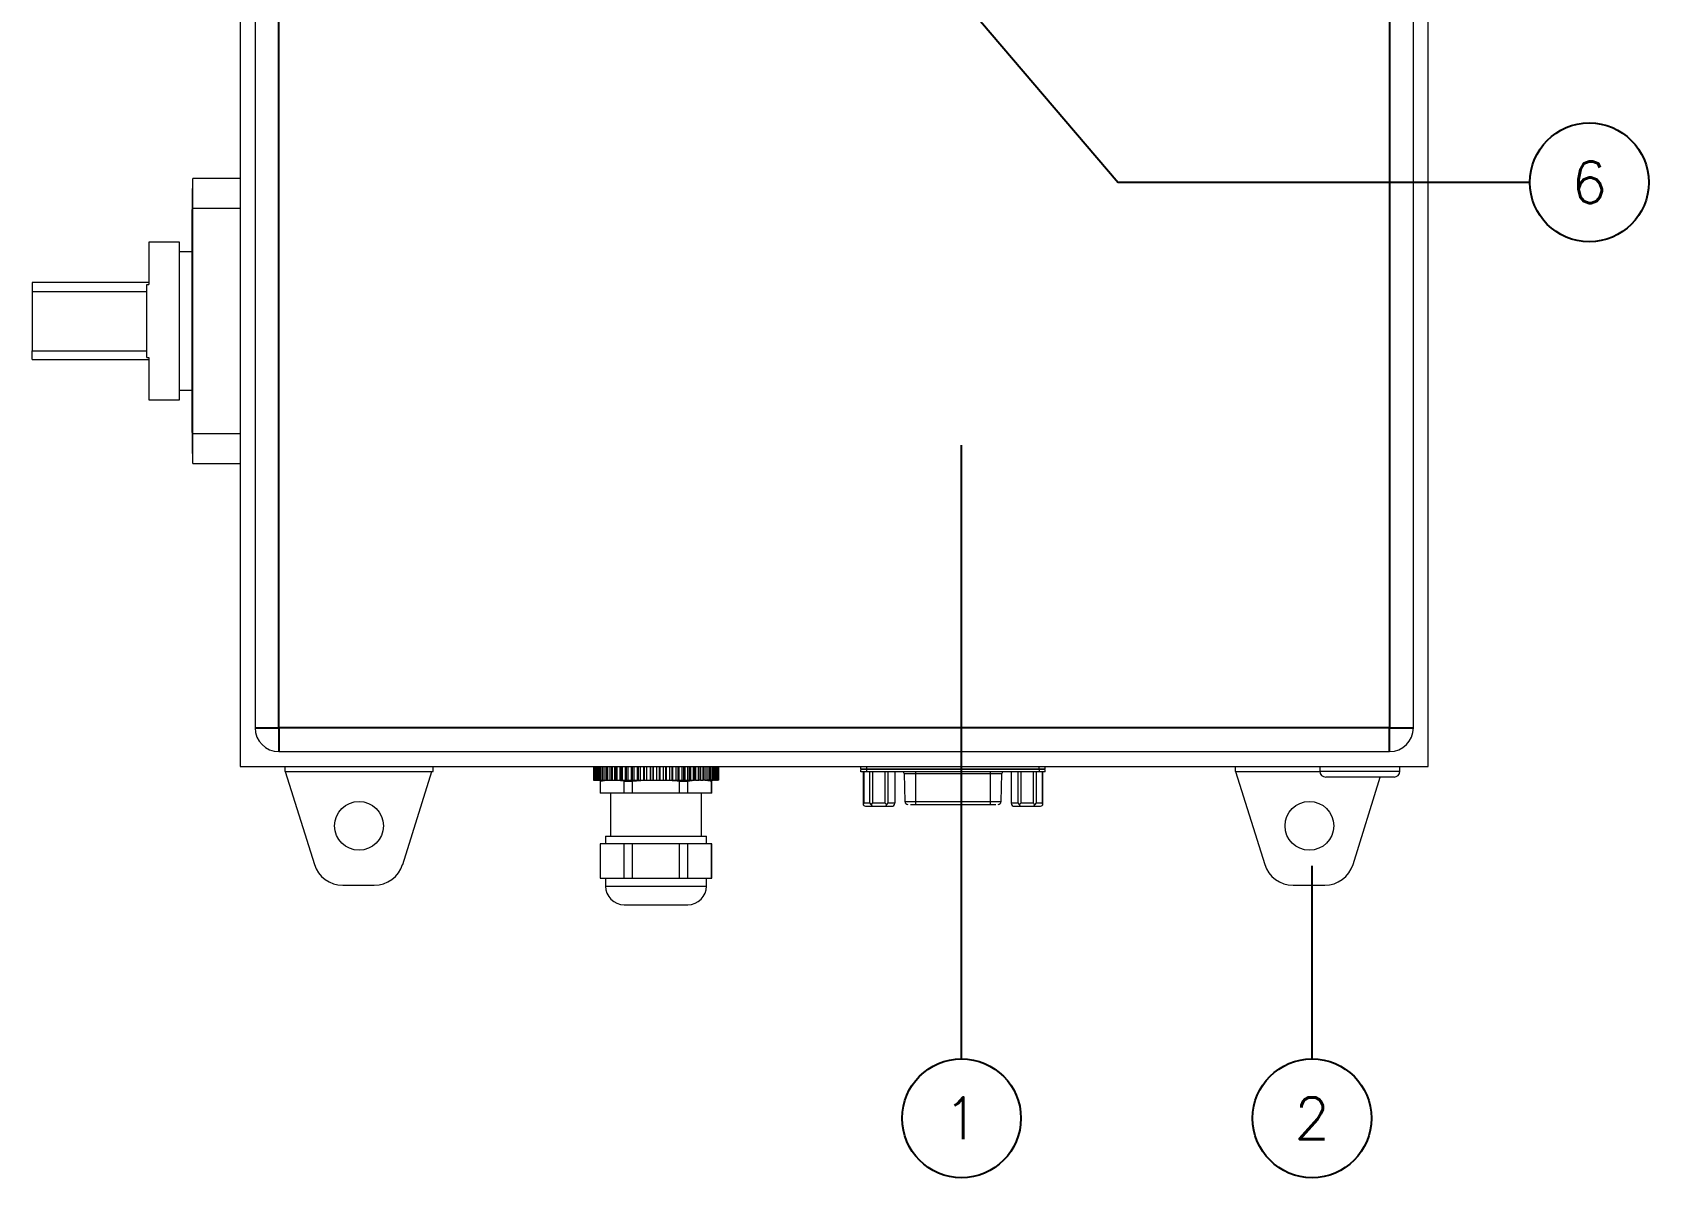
# Model space of a CAD drawing. Extents: x 4137 to 28680, y 2446 to 6814.
# Drawn here: x 24392.4 to 24735.3, y 5389.7 to 5632.7 of the extents above; entities that cross this region are included whole.
import ezdxf
from ezdxf.enums import TextEntityAlignment as Align

# ---------------------------------------------------------------- set-up
doc = ezdxf.new("R2010")
doc.units = 0
doc.header["$LTSCALE"] = 0.5
doc.layers.get('0').update_dxf_attribs({"linetype": 'CONTINUOUS'})
doc.layers.add('DIM', color=5, linetype='CONTINUOUS')
doc.layers.add('VOL', color=2, linetype='CONTINUOUS')
doc.styles.get("Standard").update_dxf_attribs({"font": 'simplex.shx'})

msp = doc.modelspace()

# ---------------------------------------------------------------- linework, layer by layer
at = {"color": 7, "linetype": 'Continuous', "lineweight": 15}
for p, q in [((24436.54, 5854.95), (24436.54, 5476.95)), ((24436.54, 5854.95), (24436.54, 5476.95)), ((24688.54, 5476.95), (24688.54, 5854.95)), ((24688.54, 5476.95), (24688.54, 5854.95)), ((24439.69, 5846.76), (24439.69, 5485.14)), ((24439.69, 5846.76), (24439.69, 5485.14)), ((24685.39, 5485.14), (24685.39, 5846.76)), ((24685.39, 5485.14), (24685.39, 5846.76)), ((24426.46, 5599.55), (24426.33, 5599.55)), ((24426.33, 5599.55), (24426.33, 5595.14)), ((24426.46, 5599.55), (24426.33, 5599.55)), ((24426.33, 5599.55), (24426.33, 5595.14)), ((24436.54, 5601.69), (24426.46, 5601.69)), ((24426.46, 5595.39), (24426.46, 5601.69)), ((24436.54, 5601.69), (24426.46, 5601.69)), ((24426.46, 5595.39), (24426.46, 5601.69)), ((24426.33, 5547.77), (24426.33, 5595.14)), ((24426.33, 5547.77), (24426.33, 5595.14)), ((24426.46, 5595.39), (24436.54, 5595.39)), ((24426.46, 5547.51), (24426.46, 5595.39)), ((24426.46, 5595.39), (24436.54, 5595.39)), ((24426.46, 5547.51), (24426.46, 5595.39)), ((24423.69, 5588.21), (24417.14, 5588.21)), ((24417.14, 5588.21), (24417.14, 5579.17)), ((24423.69, 5588.21), (24417.14, 5588.21)), ((24417.14, 5588.21), (24417.14, 5579.17)), ((24423.69, 5554.7), (24423.69, 5588.21)), ((24423.69, 5554.7), (24423.69, 5588.21)), ((24426.33, 5586.13), (24423.69, 5586.13)), ((24426.33, 5586.13), (24423.69, 5586.13)), ((24417.14, 5579.61), (24392.44, 5579.61)), ((24392.44, 5579.61), (24392.44, 5577.75)), ((24417.14, 5579.61), (24392.44, 5579.61)), ((24392.44, 5579.61), (24392.44, 5577.75)), ((24416.76, 5579.17), (24417.14, 5579.17)), ((24416.76, 5577.75), (24416.76, 5579.17)), ((24416.76, 5579.17), (24417.14, 5579.17)), ((24416.76, 5577.75), (24416.76, 5579.17)), ((24392.44, 5577.75), (24392.44, 5565.16)), ((24392.44, 5577.75), (24416.76, 5577.75)), ((24392.44, 5577.75), (24392.44, 5565.16)), ((24392.44, 5577.75), (24416.76, 5577.75)), ((24416.76, 5565.16), (24416.76, 5577.75)), ((24416.76, 5565.16), (24416.76, 5577.75)), ((24392.44, 5565.16), (24416.76, 5565.16)), ((24392.44, 5563.3), (24392.44, 5565.16)), ((24392.44, 5565.16), (24416.76, 5565.16)), ((24392.44, 5563.3), (24392.44, 5565.16)), ((24416.76, 5563.74), (24416.76, 5565.16)), ((24416.76, 5563.74), (24416.76, 5565.16)), ((24392.44, 5563.3), (24417.14, 5563.3)), ((24392.44, 5563.3), (24417.14, 5563.3)), ((24416.76, 5563.74), (24417.14, 5563.74)), ((24416.76, 5563.74), (24417.14, 5563.74)), ((24417.14, 5563.74), (24417.14, 5554.7)), ((24417.14, 5563.74), (24417.14, 5554.7)), ((24417.14, 5554.7), (24423.69, 5554.7)), ((24417.14, 5554.7), (24423.69, 5554.7)), ((24423.69, 5556.78), (24426.33, 5556.78)), ((24423.69, 5556.78), (24426.33, 5556.78)), ((24426.33, 5547.77), (24426.33, 5543.36)), ((24426.33, 5547.77), (24426.33, 5543.36)), ((24436.54, 5547.51), (24426.46, 5547.51)), ((24426.46, 5541.21), (24426.46, 5547.51)), ((24436.54, 5547.51), (24426.46, 5547.51)), ((24426.46, 5541.21), (24426.46, 5547.51)), ((24426.33, 5543.36), (24426.46, 5543.36)), ((24426.33, 5543.36), (24426.46, 5543.36)), ((24426.46, 5541.21), (24436.54, 5541.21)), ((24426.46, 5541.21), (24436.54, 5541.21)), ((24444.73, 5480.1), (24680.35, 5480.1)), ((24444.73, 5480.1), (24680.35, 5480.1)), ((24436.54, 5476.95), (24688.54, 5476.95)), ((24436.54, 5476.95), (24688.54, 5476.95)), ((24445.99, 5476.95), (24445.99, 5475.91)), ((24445.99, 5476.95), (24445.99, 5475.91)), ((24445.99, 5475.91), (24446.1, 5475.91)), ((24445.99, 5475.91), (24446.1, 5475.91)), ((24446.1, 5475.91), (24477.16, 5475.91)), ((24446.1, 5475.91), (24452.27, 5456.18)), ((24446.1, 5475.91), (24477.16, 5475.91)), ((24446.1, 5475.91), (24452.27, 5456.18)), ((24471, 5456.18), (24477.16, 5475.91)), ((24471, 5456.18), (24477.16, 5475.91)), ((24477.16, 5475.91), (24477.49, 5475.91)), ((24477.16, 5475.91), (24477.49, 5475.91)), ((24477.49, 5475.91), (24477.49, 5476.95)), ((24477.49, 5475.91), (24477.49, 5476.95)), ((24511.49, 5476.95), (24511.49, 5474.07)), ((24511.49, 5476.95), (24511.49, 5474.07)), ((24511.5, 5476.95), (24511.5, 5474.07)), ((24511.5, 5476.95), (24511.5, 5474.07)), ((24511.59, 5474.07), (24511.59, 5476.95)), ((24511.59, 5474.07), (24511.59, 5476.95)), ((24511.65, 5476.95), (24511.65, 5474.07)), ((24511.65, 5476.95), (24511.65, 5474.07)), ((24511.83, 5474.07), (24511.83, 5476.95)), ((24511.83, 5474.07), (24511.83, 5476.95)), ((24511.95, 5476.95), (24511.95, 5474.07)), ((24511.95, 5476.95), (24511.95, 5474.07)), ((24512.21, 5474.07), (24512.21, 5476.95)), ((24512.21, 5474.07), (24512.21, 5476.95)), ((24512.39, 5476.95), (24512.39, 5474.07)), ((24512.39, 5476.95), (24512.39, 5474.07)), ((24512.72, 5474.07), (24512.72, 5476.95)), ((24512.72, 5474.07), (24512.72, 5476.95)), ((24512.96, 5476.95), (24512.96, 5474.07)), ((24512.96, 5476.95), (24512.96, 5474.07)), ((24513.37, 5474.07), (24513.37, 5476.95)), ((24513.37, 5474.07), (24513.37, 5476.95)), ((24513.65, 5476.95), (24513.65, 5474.07)), ((24513.65, 5476.95), (24513.65, 5474.07)), ((24513.66, 5476.95), (24513.66, 5474.07)), ((24513.66, 5476.95), (24513.66, 5474.07)), ((24514.14, 5474.07), (24514.14, 5476.95)), ((24514.14, 5474.07), (24514.14, 5476.95)), ((24514.4, 5476.95), (24514.4, 5474.07)), ((24514.4, 5476.95), (24514.4, 5474.07)), ((24514.48, 5476.95), (24514.48, 5474.07)), ((24514.48, 5476.95), (24514.48, 5474.07)), ((24515.03, 5474.07), (24515.03, 5476.95)), ((24515.03, 5474.07), (24515.03, 5476.95)), ((24515.27, 5476.95), (24515.27, 5474.07)), ((24515.27, 5476.95), (24515.27, 5474.07)), ((24515.42, 5476.95), (24515.42, 5474.07)), ((24515.42, 5476.95), (24515.42, 5474.07)), ((24516.02, 5474.07), (24516.02, 5476.95)), ((24516.02, 5474.07), (24516.02, 5476.95)), ((24516.24, 5476.95), (24516.24, 5474.07)), ((24516.24, 5476.95), (24516.24, 5474.07)), ((24516.46, 5476.95), (24516.46, 5474.07)), ((24516.46, 5476.95), (24516.46, 5474.07)), ((24517.11, 5474.07), (24517.11, 5476.95)), ((24517.11, 5474.07), (24517.11, 5476.95)), ((24517.3, 5476.95), (24517.3, 5474.07)), ((24517.3, 5476.95), (24517.3, 5474.07)), ((24517.58, 5476.95), (24517.58, 5474.07)), ((24517.58, 5476.95), (24517.58, 5474.07)), ((24518.29, 5474.07), (24518.29, 5476.95)), ((24518.29, 5474.07), (24518.29, 5476.95)), ((24518.44, 5476.95), (24518.44, 5474.07)), ((24518.44, 5476.95), (24518.44, 5474.07)), ((24518.79, 5476.95), (24518.79, 5474.07)), ((24518.79, 5476.95), (24518.79, 5474.07)), ((24519.53, 5474.07), (24519.53, 5476.95)), ((24519.53, 5474.07), (24519.53, 5476.95)), ((24519.66, 5476.95), (24519.66, 5474.07)), ((24519.66, 5476.95), (24519.66, 5474.07)), ((24520.06, 5476.95), (24520.06, 5474.07)), ((24520.06, 5476.95), (24520.06, 5474.07)), ((24520.83, 5474.07), (24520.83, 5476.95)), ((24520.83, 5474.07), (24520.83, 5476.95)), ((24520.93, 5476.95), (24520.93, 5474.07)), ((24520.93, 5476.95), (24520.93, 5474.07)), ((24521.39, 5476.95), (24521.39, 5474.07)), ((24521.39, 5476.95), (24521.39, 5474.07)), ((24522.17, 5474.07), (24522.17, 5476.95)), ((24522.17, 5474.07), (24522.17, 5476.95)), ((24522.24, 5476.95), (24522.24, 5474.07)), ((24522.24, 5476.95), (24522.24, 5474.07)), ((24522.75, 5476.95), (24522.75, 5474.07)), ((24522.75, 5476.95), (24522.75, 5474.07)), ((24523.55, 5474.07), (24523.55, 5476.95)), ((24523.55, 5474.07), (24523.55, 5476.95)), ((24523.58, 5476.95), (24523.58, 5474.07)), ((24523.58, 5476.95), (24523.58, 5474.07)), ((24524.12, 5474.07), (24524.12, 5476.95)), ((24524.12, 5474.07), (24524.12, 5476.95)), ((24524.13, 5476.95), (24524.13, 5474.07)), ((24524.13, 5476.95), (24524.13, 5474.07)), ((24524.93, 5474.07), (24524.93, 5476.95)), ((24524.93, 5474.07), (24524.93, 5476.95)), ((24525.47, 5474.07), (24525.47, 5476.95)), ((24525.47, 5474.07), (24525.47, 5476.95)), ((24525.52, 5476.95), (24525.52, 5474.07)), ((24525.52, 5476.95), (24525.52, 5474.07)), ((24526.31, 5474.07), (24526.31, 5476.95)), ((24526.31, 5474.07), (24526.31, 5476.95)), ((24526.82, 5474.07), (24526.82, 5476.95)), ((24526.82, 5474.07), (24526.82, 5476.95)), ((24526.9, 5476.95), (24526.9, 5474.07)), ((24526.9, 5476.95), (24526.9, 5474.07)), ((24527.68, 5474.07), (24527.68, 5476.95)), ((24527.68, 5474.07), (24527.68, 5476.95)), ((24528.14, 5474.07), (24528.14, 5476.95)), ((24528.14, 5474.07), (24528.14, 5476.95)), ((24528.25, 5476.95), (24528.25, 5474.07)), ((24528.25, 5476.95), (24528.25, 5474.07)), ((24529.01, 5474.07), (24529.01, 5476.95)), ((24529.01, 5474.07), (24529.01, 5476.95)), ((24529.42, 5474.07), (24529.42, 5476.95)), ((24529.42, 5474.07), (24529.42, 5476.95)), ((24529.57, 5476.95), (24529.57, 5474.07)), ((24529.57, 5476.95), (24529.57, 5474.07)), ((24530.3, 5474.07), (24530.3, 5476.95)), ((24530.3, 5474.07), (24530.3, 5476.95)), ((24530.65, 5474.07), (24530.65, 5476.95)), ((24530.65, 5474.07), (24530.65, 5476.95)), ((24530.83, 5476.95), (24530.83, 5474.07)), ((24530.83, 5476.95), (24530.83, 5474.07)), ((24531.52, 5474.07), (24531.52, 5476.95)), ((24531.52, 5474.07), (24531.52, 5476.95)), ((24531.82, 5474.07), (24531.82, 5476.95)), ((24531.82, 5474.07), (24531.82, 5476.95)), ((24532.03, 5476.95), (24532.03, 5474.07)), ((24532.03, 5476.95), (24532.03, 5474.07)), ((24532.68, 5474.07), (24532.68, 5476.95)), ((24532.68, 5474.07), (24532.68, 5476.95)), ((24532.91, 5474.07), (24532.91, 5476.95)), ((24532.91, 5474.07), (24532.91, 5476.95)), ((24533.15, 5476.95), (24533.15, 5474.07)), ((24533.15, 5476.95), (24533.15, 5474.07)), ((24533.74, 5474.07), (24533.74, 5476.95)), ((24533.74, 5474.07), (24533.74, 5476.95)), ((24533.91, 5474.07), (24533.91, 5476.95)), ((24533.91, 5474.07), (24533.91, 5476.95)), ((24534.18, 5476.95), (24534.18, 5474.07)), ((24534.18, 5476.95), (24534.18, 5474.07)), ((24534.71, 5474.07), (24534.71, 5476.95)), ((24534.71, 5474.07), (24534.71, 5476.95)), ((24534.81, 5474.07), (24534.81, 5476.95)), ((24534.81, 5474.07), (24534.81, 5476.95)), ((24535.1, 5476.95), (24535.1, 5474.07)), ((24535.1, 5476.95), (24535.1, 5474.07)), ((24535.56, 5474.07), (24535.56, 5476.95)), ((24535.56, 5474.07), (24535.56, 5476.95)), ((24535.6, 5474.07), (24535.6, 5476.95)), ((24535.6, 5474.07), (24535.6, 5476.95)), ((24535.91, 5476.95), (24535.91, 5474.07)), ((24535.91, 5476.95), (24535.91, 5474.07)), ((24536.3, 5474.07), (24536.3, 5476.95)), ((24536.3, 5474.07), (24536.3, 5476.95)), ((24536.6, 5476.95), (24536.6, 5474.07)), ((24536.6, 5476.95), (24536.6, 5474.07)), ((24536.91, 5474.07), (24536.91, 5476.95)), ((24536.91, 5474.07), (24536.91, 5476.95)), ((24537.15, 5476.95), (24537.15, 5474.07)), ((24537.15, 5476.95), (24537.15, 5474.07)), ((24537.39, 5474.07), (24537.39, 5476.95)), ((24537.39, 5474.07), (24537.39, 5476.95)), ((24537.57, 5476.95), (24537.57, 5474.07)), ((24537.57, 5476.95), (24537.57, 5474.07)), ((24537.73, 5474.07), (24537.73, 5476.95)), ((24537.73, 5474.07), (24537.73, 5476.95)), ((24537.85, 5476.95), (24537.85, 5474.07)), ((24537.85, 5476.95), (24537.85, 5474.07)), ((24537.93, 5474.07), (24537.93, 5476.95)), ((24537.93, 5474.07), (24537.93, 5476.95)), ((24537.99, 5476.95), (24537.99, 5474.07)), ((24537.99, 5476.95), (24537.99, 5474.07)), ((24568.21, 5476.45), (24568.21, 5476.95)), ((24568.21, 5476.45), (24568.21, 5476.95)), ((24568.21, 5476.45), (24569.47, 5476.45)), ((24568.21, 5476.45), (24569.47, 5476.45)), ((24568.21, 5475.82), (24568.21, 5476.32)), ((24569.47, 5476.32), (24568.21, 5476.32)), ((24568.21, 5475.82), (24568.21, 5476.32)), ((24569.47, 5476.32), (24568.21, 5476.32)), ((24569.47, 5475.82), (24568.21, 5475.82)), ((24569.47, 5475.82), (24568.21, 5475.82)), ((24568.71, 5475.82), (24568.71, 5468.83)), ((24568.71, 5475.82), (24568.71, 5468.83)), ((24568.79, 5475.82), (24568.79, 5469.14)), ((24568.79, 5475.82), (24568.79, 5469.14)), ((24569.47, 5476.45), (24569.47, 5476.95)), ((24569.47, 5476.45), (24569.47, 5476.95)), ((24569.47, 5476.45), (24606.01, 5476.45)), ((24569.47, 5476.45), (24606.01, 5476.45)), ((24569.47, 5475.82), (24569.47, 5476.32)), ((24606.01, 5476.32), (24569.47, 5476.32)), ((24569.47, 5475.82), (24569.47, 5476.32)), ((24606.01, 5476.32), (24569.47, 5476.32)), ((24606.01, 5475.82), (24569.47, 5475.82)), ((24606.01, 5475.82), (24569.47, 5475.82)), ((24570.1, 5476.45), (24570.1, 5476.32)), ((24570.1, 5476.45), (24570.1, 5476.32)), ((24570.13, 5469.14), (24570.13, 5475.82)), ((24570.13, 5469.14), (24570.13, 5475.82)), ((24570.67, 5475.82), (24570.67, 5469.14)), ((24570.67, 5475.82), (24570.67, 5469.14)), ((24573.35, 5469.14), (24573.35, 5475.82)), ((24573.35, 5469.14), (24573.35, 5475.82)), ((24573.88, 5476.32), (24573.88, 5476.45)), ((24573.88, 5476.32), (24573.88, 5476.45)), ((24573.9, 5475.82), (24573.9, 5469.14)), ((24573.9, 5475.82), (24573.9, 5469.14)), ((24575.41, 5475.82), (24575.41, 5469.14)), ((24575.41, 5475.82), (24575.41, 5469.14)), ((24578.38, 5476.45), (24578.38, 5476.32)), ((24578.38, 5476.45), (24578.38, 5476.32)), ((24579.89, 5475.45), (24579.89, 5475.82)), ((24579.89, 5475.45), (24579.89, 5475.82)), ((24595.59, 5475.82), (24595.59, 5475.45)), ((24595.59, 5475.82), (24595.59, 5475.45)), ((24597.1, 5476.32), (24597.1, 5476.45)), ((24597.1, 5476.32), (24597.1, 5476.45)), ((24600.06, 5475.82), (24600.06, 5469.14)), ((24600.06, 5475.82), (24600.06, 5469.14)), ((24601.58, 5469.14), (24601.58, 5475.82)), ((24601.58, 5469.14), (24601.58, 5475.82)), ((24601.6, 5476.45), (24601.6, 5476.32)), ((24601.6, 5476.45), (24601.6, 5476.32)), ((24602.13, 5475.82), (24602.13, 5469.14)), ((24602.13, 5475.82), (24602.13, 5469.14)), ((24604.8, 5469.14), (24604.8, 5475.82)), ((24604.8, 5469.14), (24604.8, 5475.82)), ((24605.35, 5475.82), (24605.35, 5469.14)), ((24605.35, 5475.82), (24605.35, 5469.14)), ((24605.38, 5476.32), (24605.38, 5476.45)), ((24605.38, 5476.32), (24605.38, 5476.45)), ((24606.01, 5476.45), (24606.01, 5476.95)), ((24606.01, 5476.45), (24606.01, 5476.95)), ((24606.01, 5476.45), (24607.27, 5476.45)), ((24606.01, 5476.45), (24607.27, 5476.45)), ((24606.01, 5476.32), (24606.01, 5475.82)), ((24607.27, 5476.32), (24606.01, 5476.32)), ((24606.01, 5476.32), (24606.01, 5475.82)), ((24607.27, 5476.32), (24606.01, 5476.32)), ((24607.27, 5475.82), (24606.01, 5475.82)), ((24607.27, 5475.82), (24606.01, 5475.82)), ((24606.69, 5469.14), (24606.69, 5475.82)), ((24606.69, 5469.14), (24606.69, 5475.82)), ((24606.77, 5468.83), (24606.77, 5475.82)), ((24606.77, 5468.83), (24606.77, 5475.82)), ((24607.27, 5476.45), (24607.27, 5476.95)), ((24607.27, 5476.45), (24607.27, 5476.95)), ((24607.27, 5475.82), (24607.27, 5476.32)), ((24607.27, 5475.82), (24607.27, 5476.32)), ((24647.59, 5476.95), (24647.59, 5475.91)), ((24647.59, 5476.95), (24647.59, 5475.91)), ((24647.59, 5475.91), (24647.7, 5475.91)), ((24647.59, 5475.91), (24647.7, 5475.91)), ((24647.7, 5475.91), (24665.55, 5475.91)), ((24647.7, 5475.91), (24653.87, 5456.18)), ((24647.7, 5475.91), (24665.55, 5475.91)), ((24647.7, 5475.91), (24653.87, 5456.18)), ((24665.54, 5476.95), (24665.54, 5475.95)), ((24665.54, 5476.95), (24665.54, 5475.95)), ((24682.55, 5475.95), (24682.55, 5476.95)), ((24682.55, 5475.95), (24682.55, 5476.95)), ((24511.49, 5474.07), (24511.5, 5474.07)), ((24511.49, 5474.07), (24511.5, 5474.07)), ((24511.5, 5474.07), (24511.59, 5474.07)), ((24511.5, 5474.07), (24511.59, 5474.07)), ((24511.59, 5474.07), (24511.65, 5474.07)), ((24511.59, 5474.07), (24511.65, 5474.07)), ((24511.65, 5474.07), (24511.83, 5474.07)), ((24511.65, 5474.07), (24511.83, 5474.07)), ((24511.83, 5474.07), (24511.95, 5474.07)), ((24511.83, 5474.07), (24511.95, 5474.07)), ((24511.95, 5474.07), (24512.21, 5474.07)), ((24511.95, 5474.07), (24512.21, 5474.07)), ((24512.21, 5474.07), (24512.39, 5474.07)), ((24512.21, 5474.07), (24512.39, 5474.07)), ((24512.39, 5474.07), (24512.72, 5474.07)), ((24512.39, 5474.07), (24512.72, 5474.07)), ((24512.72, 5474.07), (24512.96, 5474.07)), ((24512.72, 5474.07), (24512.96, 5474.07)), ((24513.77, 5474.07), (24512.92, 5473.85)), ((24513.77, 5474.07), (24512.92, 5473.85)), ((24512.92, 5473.85), (24512.92, 5471.28)), ((24512.92, 5473.85), (24512.97, 5473.85)), ((24512.92, 5473.85), (24512.92, 5471.28)), ((24512.92, 5473.85), (24512.97, 5473.85)), ((24512.96, 5474.07), (24513.37, 5474.07)), ((24512.96, 5474.07), (24513.37, 5474.07)), ((24512.97, 5473.85), (24514.27, 5474.07)), ((24512.97, 5473.85), (24514.27, 5474.07)), ((24512.97, 5471.28), (24512.97, 5473.85)), ((24512.97, 5471.28), (24512.97, 5473.85)), ((24513.37, 5474.07), (24513.65, 5474.07)), ((24513.37, 5474.07), (24513.65, 5474.07)), ((24513.66, 5474.07), (24514.14, 5474.07)), ((24513.66, 5474.07), (24514.14, 5474.07)), ((24514.14, 5474.07), (24514.4, 5474.07)), ((24514.14, 5474.07), (24514.4, 5474.07)), ((24514.48, 5474.07), (24515.03, 5474.07)), ((24514.48, 5474.07), (24515.03, 5474.07)), ((24515.03, 5474.07), (24515.27, 5474.07)), ((24515.03, 5474.07), (24515.27, 5474.07)), ((24515.27, 5474.07), (24515.42, 5474.07)), ((24515.27, 5474.07), (24515.42, 5474.07)), ((24515.42, 5474.07), (24516.02, 5474.07)), ((24515.42, 5474.07), (24516.02, 5474.07)), ((24516.02, 5474.07), (24516.24, 5474.07)), ((24516.02, 5474.07), (24516.24, 5474.07)), ((24516.24, 5474.07), (24516.46, 5474.07)), ((24516.24, 5474.07), (24516.46, 5474.07)), ((24516.46, 5474.07), (24517.11, 5474.07)), ((24516.46, 5474.07), (24517.11, 5474.07)), ((24517.11, 5474.07), (24517.3, 5474.07)), ((24517.11, 5474.07), (24517.3, 5474.07)), ((24517.3, 5474.07), (24517.58, 5474.07)), ((24517.3, 5474.07), (24517.58, 5474.07)), ((24517.58, 5474.07), (24518.29, 5474.07)), ((24517.58, 5474.07), (24518.29, 5474.07)), ((24517.96, 5473.85), (24519.75, 5473.85)), ((24517.96, 5471.28), (24517.96, 5473.85)), ((24517.96, 5473.85), (24519.75, 5473.85)), ((24517.96, 5471.28), (24517.96, 5473.85)), ((24518.29, 5474.07), (24518.44, 5474.07)), ((24518.29, 5474.07), (24518.44, 5474.07)), ((24518.44, 5474.07), (24518.93, 5474.07)), ((24518.44, 5474.07), (24518.93, 5474.07)), ((24518.79, 5474.07), (24519.53, 5474.07)), ((24518.79, 5474.07), (24519.53, 5474.07)), ((24519.53, 5474.07), (24519.66, 5474.07)), ((24519.53, 5474.07), (24519.66, 5474.07)), ((24519.66, 5474.07), (24520.17, 5474.07)), ((24519.66, 5474.07), (24520.17, 5474.07)), ((24519.75, 5473.85), (24522.36, 5474.07)), ((24519.75, 5473.85), (24522.36, 5474.07)), ((24519.75, 5471.28), (24519.75, 5473.85)), ((24519.75, 5471.28), (24519.75, 5473.85)), ((24520.06, 5474.07), (24520.83, 5474.07)), ((24520.06, 5474.07), (24520.83, 5474.07)), ((24520.83, 5474.07), (24520.93, 5474.07)), ((24520.83, 5474.07), (24520.93, 5474.07)), ((24520.93, 5474.07), (24521.45, 5474.07)), ((24520.93, 5474.07), (24521.45, 5474.07)), ((24521.39, 5474.07), (24522.17, 5474.07)), ((24521.39, 5474.07), (24522.17, 5474.07)), ((24522.17, 5474.07), (24522.24, 5474.07)), ((24522.17, 5474.07), (24522.24, 5474.07)), ((24522.24, 5474.07), (24522.78, 5474.07)), ((24522.24, 5474.07), (24522.78, 5474.07)), ((24522.75, 5474.07), (24523.55, 5474.07)), ((24522.75, 5474.07), (24523.55, 5474.07)), ((24523.55, 5474.07), (24523.58, 5474.07)), ((24523.55, 5474.07), (24523.58, 5474.07)), ((24523.58, 5474.07), (24524.12, 5474.07)), ((24523.58, 5474.07), (24524.12, 5474.07)), ((24524.13, 5474.07), (24524.12, 5474.07)), ((24524.13, 5474.07), (24524.12, 5474.07)), ((24524.13, 5474.07), (24524.93, 5474.07)), ((24524.13, 5474.07), (24524.93, 5474.07)), ((24524.93, 5474.07), (24525.47, 5474.07)), ((24524.93, 5474.07), (24525.47, 5474.07)), ((24525.52, 5474.07), (24525.47, 5474.07)), ((24525.52, 5474.07), (24525.47, 5474.07)), ((24525.52, 5474.07), (24526.31, 5474.07)), ((24525.52, 5474.07), (24526.31, 5474.07)), ((24526.28, 5474.07), (24526.82, 5474.07)), ((24526.28, 5474.07), (24526.82, 5474.07)), ((24526.9, 5474.07), (24526.82, 5474.07)), ((24526.9, 5474.07), (24526.82, 5474.07)), ((24526.9, 5474.07), (24527.68, 5474.07)), ((24526.9, 5474.07), (24527.68, 5474.07)), ((24527.61, 5474.07), (24528.14, 5474.07)), ((24527.61, 5474.07), (24528.14, 5474.07)), ((24528.25, 5474.07), (24528.14, 5474.07)), ((24528.25, 5474.07), (24528.14, 5474.07)), ((24528.25, 5474.07), (24529.01, 5474.07)), ((24528.25, 5474.07), (24529.01, 5474.07)), ((24528.91, 5474.07), (24529.42, 5474.07)), ((24528.91, 5474.07), (24529.42, 5474.07)), ((24529.57, 5474.07), (24529.42, 5474.07)), ((24529.57, 5474.07), (24529.42, 5474.07)), ((24529.57, 5474.07), (24530.3, 5474.07)), ((24529.57, 5474.07), (24530.3, 5474.07)), ((24529.73, 5471.28), (24529.73, 5473.85)), ((24529.73, 5473.85), (24531.52, 5473.85)), ((24529.73, 5471.28), (24529.73, 5473.85)), ((24529.73, 5473.85), (24531.52, 5473.85)), ((24530.16, 5474.07), (24530.65, 5474.07)), ((24530.16, 5474.07), (24530.65, 5474.07)), ((24530.83, 5474.07), (24530.65, 5474.07)), ((24530.83, 5474.07), (24530.65, 5474.07)), ((24530.83, 5474.07), (24531.52, 5474.07)), ((24530.83, 5474.07), (24531.52, 5474.07)), ((24531.36, 5474.07), (24531.82, 5474.07)), ((24531.36, 5474.07), (24531.82, 5474.07)), ((24531.52, 5473.85), (24532.82, 5474.07)), ((24531.52, 5473.85), (24532.82, 5474.07)), ((24531.52, 5471.28), (24531.52, 5473.85)), ((24531.52, 5471.28), (24531.52, 5473.85)), ((24532.03, 5474.07), (24531.82, 5474.07)), ((24532.03, 5474.07), (24531.82, 5474.07)), ((24532.03, 5474.07), (24532.68, 5474.07)), ((24532.03, 5474.07), (24532.68, 5474.07)), ((24532.68, 5474.07), (24532.91, 5474.07)), ((24532.68, 5474.07), (24532.91, 5474.07)), ((24533.15, 5474.07), (24532.91, 5474.07)), ((24533.15, 5474.07), (24532.91, 5474.07)), ((24533.15, 5474.07), (24533.74, 5474.07)), ((24533.15, 5474.07), (24533.74, 5474.07)), ((24533.74, 5474.07), (24533.91, 5474.07)), ((24533.74, 5474.07), (24533.91, 5474.07)), ((24534.18, 5474.07), (24533.91, 5474.07)), ((24534.18, 5474.07), (24533.91, 5474.07)), ((24534.18, 5474.07), (24534.71, 5474.07)), ((24534.18, 5474.07), (24534.71, 5474.07)), ((24535.1, 5474.07), (24534.81, 5474.07)), ((24535.1, 5474.07), (24534.81, 5474.07)), ((24535.1, 5474.07), (24535.56, 5474.07)), ((24535.1, 5474.07), (24535.56, 5474.07)), ((24535.91, 5474.07), (24535.6, 5474.07)), ((24535.91, 5474.07), (24535.6, 5474.07)), ((24536.55, 5473.85), (24535.71, 5474.07)), ((24536.55, 5473.85), (24535.71, 5474.07)), ((24535.91, 5474.07), (24536.3, 5474.07)), ((24535.91, 5474.07), (24536.3, 5474.07)), ((24536.6, 5474.07), (24536.3, 5474.07)), ((24536.6, 5474.07), (24536.3, 5474.07)), ((24536.51, 5471.28), (24536.51, 5473.85)), ((24536.51, 5473.85), (24536.55, 5473.85)), ((24536.51, 5471.28), (24536.51, 5473.85)), ((24536.51, 5473.85), (24536.55, 5473.85)), ((24536.55, 5471.28), (24536.55, 5473.85)), ((24536.55, 5471.28), (24536.55, 5473.85)), ((24536.6, 5474.07), (24536.91, 5474.07)), ((24536.6, 5474.07), (24536.91, 5474.07)), ((24537.15, 5474.07), (24536.91, 5474.07)), ((24537.15, 5474.07), (24536.91, 5474.07)), ((24537.15, 5474.07), (24537.39, 5474.07)), ((24537.15, 5474.07), (24537.39, 5474.07)), ((24537.57, 5474.07), (24537.39, 5474.07)), ((24537.57, 5474.07), (24537.39, 5474.07)), ((24537.57, 5474.07), (24537.73, 5474.07)), ((24537.57, 5474.07), (24537.73, 5474.07)), ((24537.85, 5474.07), (24537.73, 5474.07)), ((24537.85, 5474.07), (24537.73, 5474.07)), ((24537.85, 5474.07), (24537.93, 5474.07)), ((24537.85, 5474.07), (24537.93, 5474.07)), ((24537.99, 5474.07), (24537.93, 5474.07)), ((24537.99, 5474.07), (24537.93, 5474.07)), ((24577.38, 5475.45), (24577.54, 5469.5)), ((24577.38, 5475.45), (24577.54, 5469.5)), ((24579.89, 5475.45), (24595.59, 5475.45)), ((24579.89, 5469.5), (24579.89, 5475.45)), ((24579.89, 5475.45), (24595.59, 5475.45)), ((24579.89, 5469.5), (24579.89, 5475.45)), ((24595.59, 5475.45), (24595.59, 5469.5)), ((24595.59, 5475.45), (24595.59, 5469.5)), ((24597.94, 5469.5), (24598.1, 5475.45)), ((24597.94, 5469.5), (24598.1, 5475.45)), ((24672.6, 5456.18), (24678.38, 5474.69)), ((24672.6, 5456.18), (24678.38, 5474.69)), ((24512.97, 5471.28), (24512.92, 5471.28)), ((24512.97, 5471.28), (24512.92, 5471.28)), ((24517.96, 5471.28), (24512.97, 5471.28)), ((24517.96, 5471.28), (24512.97, 5471.28)), ((24515.09, 5471.28), (24515.09, 5462.17)), ((24515.09, 5471.28), (24515.09, 5462.17)), ((24519.75, 5471.28), (24517.96, 5471.28)), ((24519.75, 5471.28), (24517.96, 5471.28)), ((24529.73, 5471.28), (24519.75, 5471.28)), ((24529.73, 5471.28), (24519.75, 5471.28)), ((24531.52, 5471.28), (24529.73, 5471.28)), ((24531.52, 5471.28), (24529.73, 5471.28)), ((24536.51, 5471.28), (24531.52, 5471.28)), ((24536.51, 5471.28), (24531.52, 5471.28)), ((24534.39, 5462.17), (24534.39, 5471.28)), ((24534.39, 5462.17), (24534.39, 5471.28)), ((24536.55, 5471.28), (24536.51, 5471.28)), ((24536.55, 5471.28), (24536.51, 5471.28)), ((24570.13, 5469.14), (24568.79, 5469.14)), ((24570.13, 5469.14), (24568.79, 5469.14)), ((24570.36, 5468.83), (24570.67, 5469.14)), ((24570.36, 5468.83), (24570.67, 5469.14)), ((24573.35, 5469.14), (24570.67, 5469.14)), ((24573.35, 5469.14), (24570.67, 5469.14)), ((24575.41, 5469.14), (24573.9, 5469.14)), ((24575.41, 5469.14), (24573.9, 5469.14)), ((24578.19, 5468.89), (24578.17, 5468.89)), ((24578.19, 5468.89), (24578.17, 5468.89)), ((24578.73, 5468.89), (24579.89, 5468.89)), ((24578.73, 5468.89), (24579.89, 5468.89)), ((24579.89, 5469.5), (24595.59, 5469.5)), ((24579.89, 5468.89), (24579.89, 5469.5)), ((24579.89, 5469.5), (24595.59, 5469.5)), ((24579.89, 5468.89), (24579.89, 5469.5)), ((24579.89, 5468.89), (24595.59, 5468.89)), ((24579.89, 5468.89), (24595.59, 5468.89)), ((24595.59, 5469.5), (24595.59, 5468.89)), ((24595.59, 5469.5), (24595.59, 5468.89)), ((24595.59, 5468.89), (24596.75, 5468.89)), ((24595.59, 5468.89), (24596.75, 5468.89)), ((24597.31, 5468.89), (24597.29, 5468.89)), ((24597.31, 5468.89), (24597.29, 5468.89)), ((24601.58, 5469.14), (24600.06, 5469.14)), ((24601.58, 5469.14), (24600.06, 5469.14)), ((24604.8, 5469.14), (24602.13, 5469.14)), ((24604.8, 5469.14), (24602.13, 5469.14)), ((24606.69, 5469.14), (24605.35, 5469.14)), ((24606.69, 5469.14), (24605.35, 5469.14)), ((24569.34, 5468.51), (24570.67, 5468.51)), ((24569.34, 5468.51), (24570.67, 5468.51)), ((24570.67, 5468.51), (24573.35, 5468.51)), ((24570.67, 5468.51), (24573.35, 5468.51)), ((24573.35, 5468.51), (24574.69, 5468.51)), ((24573.35, 5468.51), (24574.69, 5468.51)), ((24600.79, 5468.51), (24602.13, 5468.51)), ((24600.79, 5468.51), (24602.13, 5468.51)), ((24602.13, 5468.51), (24604.8, 5468.51)), ((24602.13, 5468.51), (24604.8, 5468.51)), ((24604.8, 5468.51), (24606.14, 5468.51)), ((24604.8, 5468.51), (24606.14, 5468.51)), ((24514.03, 5462.17), (24514.03, 5460.51)), ((24514.03, 5462.17), (24535.45, 5462.17)), ((24514.03, 5462.17), (24514.03, 5460.51)), ((24514.03, 5462.17), (24535.45, 5462.17)), ((24535.45, 5460.51), (24535.45, 5462.17)), ((24535.45, 5460.51), (24535.45, 5462.17)), ((24512.92, 5460.51), (24512.92, 5453.23)), ((24512.97, 5460.51), (24512.92, 5460.51)), ((24512.92, 5460.51), (24512.92, 5453.23)), ((24512.97, 5460.51), (24512.92, 5460.51)), ((24512.97, 5453.23), (24512.97, 5460.51)), ((24515.46, 5460.51), (24512.97, 5460.51)), ((24512.97, 5453.23), (24512.97, 5460.51)), ((24515.46, 5460.51), (24512.97, 5460.51)), ((24517.96, 5460.51), (24515.46, 5460.51)), ((24517.96, 5460.51), (24515.46, 5460.51)), ((24517.96, 5453.23), (24517.96, 5460.51)), ((24519.75, 5460.51), (24517.96, 5460.51)), ((24517.96, 5453.23), (24517.96, 5460.51)), ((24519.75, 5460.51), (24517.96, 5460.51)), ((24519.75, 5453.23), (24519.75, 5460.51)), ((24524.74, 5460.51), (24519.75, 5460.51)), ((24519.75, 5453.23), (24519.75, 5460.51)), ((24524.74, 5460.51), (24519.75, 5460.51)), ((24529.73, 5460.51), (24524.74, 5460.51)), ((24529.73, 5460.51), (24524.74, 5460.51)), ((24529.73, 5453.23), (24529.73, 5460.51)), ((24531.52, 5460.51), (24529.73, 5460.51)), ((24529.73, 5453.23), (24529.73, 5460.51)), ((24531.52, 5460.51), (24529.73, 5460.51)), ((24531.52, 5453.23), (24531.52, 5460.51)), ((24534.01, 5460.51), (24531.52, 5460.51)), ((24531.52, 5453.23), (24531.52, 5460.51)), ((24534.01, 5460.51), (24531.52, 5460.51)), ((24536.51, 5460.51), (24534.01, 5460.51)), ((24536.51, 5460.51), (24534.01, 5460.51)), ((24536.51, 5453.23), (24536.51, 5460.51)), ((24536.55, 5460.51), (24536.51, 5460.51)), ((24536.51, 5453.23), (24536.51, 5460.51)), ((24536.55, 5460.51), (24536.51, 5460.51)), ((24536.55, 5453.23), (24536.55, 5460.51)), ((24536.55, 5453.23), (24536.55, 5460.51)), ((24458.28, 5451.75), (24464.98, 5451.75)), ((24458.28, 5451.75), (24464.98, 5451.75)), ((24512.92, 5453.23), (24512.97, 5453.23)), ((24512.92, 5453.23), (24512.97, 5453.23)), ((24512.97, 5453.23), (24515.46, 5453.23)), ((24512.97, 5453.23), (24515.46, 5453.23)), ((24514.03, 5453.23), (24514.03, 5451.58)), ((24514.03, 5453.23), (24514.03, 5451.58)), ((24515.46, 5453.23), (24517.96, 5453.23)), ((24515.46, 5453.23), (24517.96, 5453.23)), ((24517.96, 5453.23), (24519.75, 5453.23)), ((24517.96, 5453.23), (24519.75, 5453.23)), ((24519.75, 5453.23), (24524.74, 5453.23)), ((24519.75, 5453.23), (24524.74, 5453.23)), ((24524.74, 5453.23), (24529.73, 5453.23)), ((24524.74, 5453.23), (24529.73, 5453.23)), ((24529.73, 5453.23), (24531.52, 5453.23)), ((24529.73, 5453.23), (24531.52, 5453.23)), ((24531.52, 5453.23), (24534.01, 5453.23)), ((24531.52, 5453.23), (24534.01, 5453.23)), ((24534.01, 5453.23), (24536.51, 5453.23)), ((24534.01, 5453.23), (24536.51, 5453.23)), ((24535.45, 5451.58), (24535.45, 5453.23)), ((24535.45, 5451.58), (24535.45, 5453.23)), ((24536.51, 5453.23), (24536.55, 5453.23)), ((24536.51, 5453.23), (24536.55, 5453.23)), ((24659.88, 5451.75), (24666.58, 5451.75)), ((24659.88, 5451.75), (24666.58, 5451.75)), ((24517.99, 5447.61), (24531.49, 5447.61)), ((24517.99, 5447.61), (24531.49, 5447.61))]:
    msp.add_line(p, q, dxfattribs=at)
at = {"color": 8, "linetype": 'Continuous', "lineweight": 15}
for p, q in [((24426.33, 5595.14), (24426.46, 5595.14)), ((24426.33, 5595.14), (24426.46, 5595.14)), ((24426.46, 5547.77), (24426.33, 5547.77)), ((24426.46, 5547.77), (24426.33, 5547.77)), ((24579.89, 5476.32), (24579.89, 5476.45)), ((24579.89, 5476.32), (24579.89, 5476.45)), ((24595.59, 5476.32), (24595.59, 5476.45)), ((24595.59, 5476.32), (24595.59, 5476.45)), ((24665.54, 5475.95), (24682.55, 5475.95)), ((24665.54, 5475.95), (24682.55, 5475.95)), ((24577.38, 5475.45), (24579.89, 5475.45)), ((24577.38, 5475.45), (24579.89, 5475.45)), ((24595.59, 5475.45), (24598.1, 5475.45)), ((24595.59, 5475.45), (24598.1, 5475.45)), ((24577.54, 5469.5), (24579.89, 5469.5)), ((24577.54, 5469.5), (24579.89, 5469.5)), ((24595.59, 5469.5), (24597.94, 5469.5)), ((24595.59, 5469.5), (24597.94, 5469.5)), ((24514.03, 5451.58), (24535.45, 5451.58)), ((24514.03, 5451.58), (24535.45, 5451.58))]:
    msp.add_line(p, q, dxfattribs=at)
at = {"color": 7, "linetype": 'Continuous', "lineweight": 15, "flags": 128}
for points in [[(24573.35, 5469.14), (24573.46, 5469.03), (24573.56, 5468.93), (24573.66, 5468.83)], [(24573.35, 5469.14), (24573.46, 5469.03), (24573.56, 5468.93), (24573.66, 5468.83)], [(24601.81, 5468.83), (24601.91, 5468.93), (24602.02, 5469.03), (24602.13, 5469.14)], [(24601.81, 5468.83), (24601.91, 5468.93), (24602.02, 5469.03), (24602.13, 5469.14)], [(24604.8, 5469.14), (24604.91, 5469.03), (24605.02, 5468.93), (24605.12, 5468.83)], [(24604.8, 5469.14), (24604.91, 5469.03), (24605.02, 5468.93), (24605.12, 5468.83)]]:
    msp.add_lwpolyline(points, dxfattribs=at)
at = {"color": 7, "linetype": 'Continuous', "lineweight": 15}
for centre in [(24461.74, 5464.35), (24461.74, 5464.35), (24663.34, 5464.35), (24663.34, 5464.35)]:
    msp.add_circle(centre, 5.17, dxfattribs=at)
for centre, radius, start, end in [((24444.73, 5485.14), 5.04, 180, 270), ((24444.73, 5485.14), 5.04, 180, 270), ((24680.35, 5485.14), 5.04, 270, 0), ((24680.35, 5485.14), 5.04, 270, 0), ((24577, 5475.44), 0.378, 1.5, 90), ((24577, 5475.44), 0.378, 1.5, 90), ((24598.48, 5475.44), 0.378, 90, 178.5), ((24598.48, 5475.44), 0.378, 90, 178.5), ((24666.8, 5475.95), 1.26, 180, 270), ((24666.8, 5475.95), 1.26, 180, 270), ((24681.29, 5475.95), 1.26, 270, 0), ((24681.29, 5475.95), 1.26, 270, 0), ((24578.16, 5469.52), 0.63, 181.5, 270), ((24578.16, 5469.52), 0.63, 181.5, 270), ((24597.31, 5469.52), 0.63, 270, 358.5), ((24597.31, 5469.52), 0.63, 270, 358.5), ((24458.28, 5458.05), 6.3, 197.354, 270), ((24458.28, 5458.05), 6.3, 197.354, 270), ((24464.98, 5458.05), 6.3, 270, 342.646), ((24464.98, 5458.05), 6.3, 270, 342.646), ((24659.88, 5458.05), 6.3, 197.354, 270), ((24659.88, 5458.05), 6.3, 197.354, 270), ((24666.58, 5458.05), 6.3, 270, 342.646), ((24666.58, 5458.05), 6.3, 270, 342.646), ((24517.99, 5451.58), 3.96, 180, 270), ((24517.99, 5451.58), 3.96, 180, 270), ((24531.49, 5451.58), 3.96, 270, 0), ((24531.49, 5451.58), 3.96, 270, 0)]:
    msp.add_arc(centre, radius, start, end, dxfattribs=at)
for centre, major_axis, ratio, start_param, end_param in [((24569.34, 5469.14), (0.546, 0.546), 0.57735, 2.094395, 2.617994), ((24569.34, 5469.14), (0.546, 0.546), 0.57735, 2.094395, 2.617994), ((24569.34, 5469.14), (0.727, 0), 0.866025, 3.665191, 4.712389), ((24569.34, 5469.14), (0.727, 0), 0.866025, 3.665191, 4.712389), ((24570.67, 5469.14), (-0.546, 0.546), 0.57735, 1.047198, 1.570796), ((24570.67, 5469.14), (-0.546, 0.546), 0.57735, 1.047198, 1.570796), ((24570.67, 5469.14), (0, 0.63), 0.57735, 2.094395, 3.141593), ((24570.67, 5469.14), (0, 0.63), 0.57735, 2.094395, 3.141593), ((24573.35, 5469.14), (0, 0.63), 0.57735, 3.141593, 4.18879), ((24573.35, 5469.14), (0, 0.63), 0.57735, 3.141593, 4.18879), ((24573.35, 5469.14), (0.546, 0.546), 0.57735, 4.712389, 5.235988), ((24573.35, 5469.14), (0.546, 0.546), 0.57735, 4.712389, 5.235988), ((24574.69, 5469.14), (-0.727, 0), 0.866025, 1.570796, 3.141593), ((24574.69, 5469.14), (-0.727, 0), 0.866025, 1.570796, 3.141593), ((24600.79, 5469.14), (0.727, 0), 0.866025, 3.141593, 4.712389), ((24600.79, 5469.14), (0.727, 0), 0.866025, 3.141593, 4.712389), ((24602.13, 5469.14), (-0.546, 0.546), 0.57735, 1.047198, 1.570796), ((24602.13, 5469.14), (-0.546, 0.546), 0.57735, 1.047198, 1.570796), ((24602.13, 5469.14), (0, 0.63), 0.57735, 2.094395, 3.141593), ((24602.13, 5469.14), (0, 0.63), 0.57735, 2.094395, 3.141593), ((24604.8, 5469.14), (0, 0.63), 0.57735, 3.141593, 4.18879), ((24604.8, 5469.14), (0, 0.63), 0.57735, 3.141593, 4.18879), ((24604.8, 5469.14), (0.546, 0.546), 0.57735, 4.712389, 5.235988), ((24604.8, 5469.14), (0.546, 0.546), 0.57735, 4.712389, 5.235988), ((24606.14, 5469.14), (-0.727, 0), 0.866025, 1.570796, 2.617994), ((24606.14, 5469.14), (-0.727, 0), 0.866025, 1.570796, 2.617994), ((24606.14, 5469.14), (0.546, -0.546), 0.57735, 0.523599, 1.047198), ((24606.14, 5469.14), (0.546, -0.546), 0.57735, 0.523599, 1.047198)]:
    msp.add_ellipse(centre, major_axis=major_axis, ratio=ratio, start_param=start_param, end_param=end_param, dxfattribs=at)
for points, knots in [([(24516.65, 5474.07), (24517.05, 5474.02), (24517.48, 5473.96), (24517.91, 5473.86), (24517.96, 5473.85)], [0, 0, 0, 0, 0.897934, 1, 1, 1, 1]), ([(24516.65, 5474.07), (24517.05, 5474.02), (24517.48, 5473.96), (24517.91, 5473.86), (24517.96, 5473.85)], [0, 0, 0, 0, 0.897934, 1, 1, 1, 1]), ([(24527.12, 5474.07), (24527.82, 5474.03), (24528.69, 5473.96), (24529.56, 5473.87), (24529.73, 5473.85)], [0, 0, 0, 0, 0.801312, 1, 1, 1, 1]), ([(24527.12, 5474.07), (24527.82, 5474.03), (24528.69, 5473.96), (24529.56, 5473.87), (24529.73, 5473.85)], [0, 0, 0, 0, 0.801312, 1, 1, 1, 1]), ([(24535.21, 5474.07), (24535.55, 5474.03), (24535.99, 5473.96), (24536.42, 5473.87), (24536.51, 5473.85)], [0, 0, 0, 0, 0.801312, 1, 1, 1, 1]), ([(24535.21, 5474.07), (24535.55, 5474.03), (24535.99, 5473.96), (24536.42, 5473.87), (24536.51, 5473.85)], [0, 0, 0, 0, 0.801312, 1, 1, 1, 1]), ([(24681.29, 5474.69), (24681.29, 5474.69), (24680.53, 5474.69), (24677.81, 5474.69), (24675.97, 5474.69), (24672.13, 5474.69), (24670.29, 5474.69), (24667.57, 5474.69), (24666.8, 5474.69), (24666.8, 5474.69)], [0, 0, 0, 0, 0.25, 0.25, 0.5, 0.5, 0.75, 0.75, 1, 1, 1, 1]), ([(24681.29, 5474.69), (24681.29, 5474.69), (24680.53, 5474.69), (24677.81, 5474.69), (24675.97, 5474.69), (24672.13, 5474.69), (24670.29, 5474.69), (24667.57, 5474.69), (24666.8, 5474.69), (24666.8, 5474.69)], [0, 0, 0, 0, 0.25, 0.25, 0.5, 0.5, 0.75, 0.75, 1, 1, 1, 1]), ([(24578.73, 5468.89), (24578.77, 5468.89), (24578.9, 5468.89), (24579.17, 5468.89), (24579.52, 5468.89), (24579.77, 5468.89), (24579.89, 5468.89)], [0, 0, 0, 0, 0.125546, 0.416855, 0.708422, 1, 1, 1, 1]), ([(24578.73, 5468.89), (24578.77, 5468.89), (24578.9, 5468.89), (24579.17, 5468.89), (24579.52, 5468.89), (24579.77, 5468.89), (24579.89, 5468.89)], [0, 0, 0, 0, 0.125546, 0.416855, 0.708422, 1, 1, 1, 1]), ([(24595.59, 5468.89), (24595.71, 5468.89), (24595.96, 5468.89), (24596.32, 5468.89), (24596.62, 5468.89), (24596.77, 5468.89), (24596.84, 5468.89)], [0, 0, 0, 0, 0.266118, 0.531745, 0.797864, 1, 1, 1, 1]), ([(24595.59, 5468.89), (24595.71, 5468.89), (24595.96, 5468.89), (24596.32, 5468.89), (24596.62, 5468.89), (24596.77, 5468.89), (24596.84, 5468.89)], [0, 0, 0, 0, 0.266118, 0.531745, 0.797864, 1, 1, 1, 1])]:
    msp.add_open_spline(points, degree=3, knots=knots, dxfattribs=at)
at = {"layer": 'DIM'}
for p, q in [((24582.88, 5647.62), (24622.79, 5600.87)), ((24582.88, 5647.62), (24622.79, 5600.87)), ((24710.11, 5600.87), (24622.79, 5600.87)), ((24710.11, 5600.87), (24622.79, 5600.87)), ((24589.55, 5414.91), (24589.55, 5545.1)), ((24589.55, 5414.91), (24589.55, 5545.1)), ((24663.9, 5414.91), (24663.9, 5455.86)), ((24663.9, 5414.91), (24663.9, 5455.86))]:
    msp.add_line(p, q, dxfattribs=at)
for centre in [(24722.71, 5600.87), (24722.71, 5600.87), (24589.55, 5402.31), (24589.55, 5402.31), (24663.9, 5402.31), (24663.9, 5402.31)]:
    msp.add_circle(centre, 12.6, dxfattribs=at)
at = {"layer": 'VOL'}
for p, q in [((24444.73, 5485.14), (24444.73, 5846.76)), ((24444.73, 5485.14), (24444.73, 5846.76)), ((24680.35, 5846.76), (24680.35, 5485.14)), ((24680.35, 5846.76), (24680.35, 5485.14)), ((24439.69, 5485.14), (24444.73, 5485.14)), ((24439.69, 5485.14), (24444.73, 5485.14)), ((24444.73, 5485.14), (24444.73, 5480.1)), ((24680.35, 5485.14), (24444.73, 5485.14)), ((24444.73, 5485.14), (24444.73, 5480.1)), ((24680.35, 5485.14), (24444.73, 5485.14)), ((24680.35, 5485.14), (24685.39, 5485.14)), ((24680.35, 5480.1), (24680.35, 5485.14)), ((24680.35, 5485.14), (24685.39, 5485.14)), ((24680.35, 5480.1), (24680.35, 5485.14))]:
    msp.add_line(p, q, dxfattribs=at)

# ---------------------------------------------------------------- texts
at = {"layer": 'DIM'}
for s, p in [('6', (24722.71, 5600.87)), ('6', (24722.71, 5600.87)), ('1', (24589.55, 5402.31)), ('1', (24589.55, 5402.31)), ('2', (24663.9, 5402.31)), ('2', (24663.9, 5402.31))]:
    msp.add_text(s, height=8.82, dxfattribs=at).set_placement(p, align=Align.MIDDLE)

doc.saveas('drawing.dxf')
